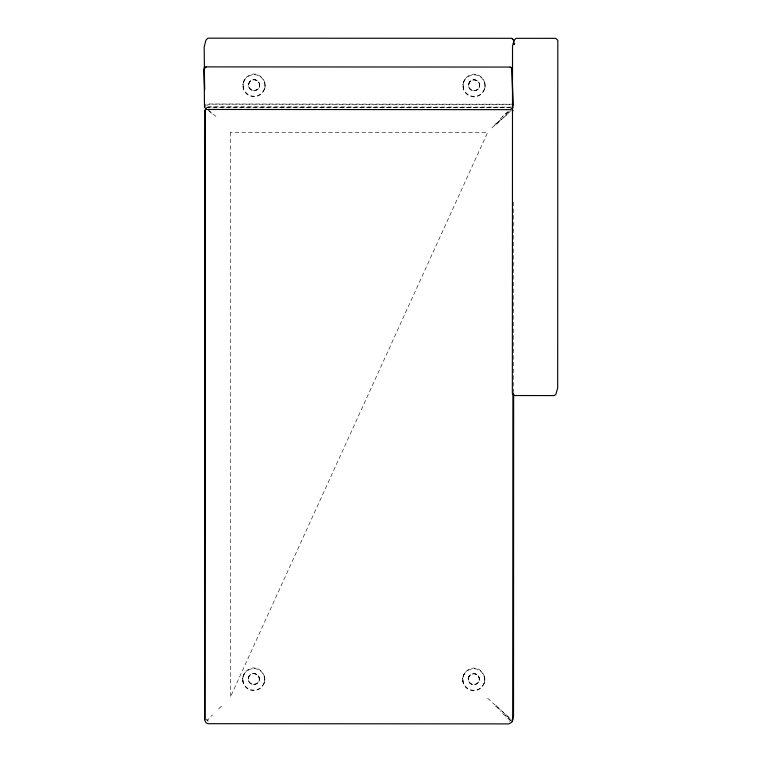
<?xml version="1.0" encoding="UTF-8"?>
<svg xmlns="http://www.w3.org/2000/svg" width="762" height="762" viewBox="0 0 762 762"><rect width="100%" height="100%" fill="white"/><g stroke="black" fill="none" stroke-linecap="round" stroke-linejoin="round"><path stroke-width="0.57" stroke-dasharray="3.81 2.86" d="M513.645 392.706L513.731 200.149M264.433 89.392C267.129 81.963 261.328 73.628 253.308 74.066C244.488 74.743 239.754 85.982 245.44 92.764A11.163 11.163 0 0 0 256.118 96.536C262.299 95.193 266.329 88.582 264.805 82.458M264.138 683.276C266.833 675.846 261.033 667.522 253.013 667.96C244.192 668.636 239.459 679.866 245.145 686.657A11.163 11.163 0 0 0 255.822 690.429C262.004 689.086 266.033 682.466 264.509 676.351M484.451 89.535C487.147 82.106 481.346 73.771 473.326 74.209C464.506 74.886 459.772 86.125 465.458 92.907A11.163 11.163 0 0 0 476.136 96.679C482.317 95.336 486.347 88.725 484.822 82.601M484.156 683.419C486.851 675.989 481.051 667.664 473.031 668.103C464.21 668.779 459.476 680.009 465.163 686.8A11.163 11.163 0 0 0 475.84 690.572C482.022 689.229 486.051 682.609 484.527 676.494M243.421 88.04L242.945 83.944C244.25 76.943 252.079 72.761 258.623 75.6C264.681 78.581 267.233 87.106 262.48 92.345A10.801 10.792 0 0 1 248.345 94.583A10.792 10.792 0 0 1 243.078 84.934L243.573 81.782L245.583 78.076M248.041 688.477A10.792 10.792 0 0 1 242.783 678.818L243.278 675.675L245.288 671.96M463.439 88.182L462.963 84.087C464.268 77.086 472.097 72.904 478.641 75.743C484.699 78.724 487.251 87.239 482.498 92.488A10.801 10.792 0 0 1 468.363 94.726A10.792 10.792 0 0 1 463.096 85.077L463.591 81.925L465.601 78.219M463.144 682.076L462.658 677.97C463.972 670.979 471.802 666.798 478.346 669.636C484.403 672.617 486.956 681.133 482.203 686.381A10.801 10.792 0 0 1 468.068 688.619A10.792 10.792 0 0 1 462.801 678.961L463.296 675.818L465.306 672.103M468.925 676.532L468.268 679.685C468.82 687.381 481.355 685.181 479.174 677.751C477.174 669.35 463.915 675.684 469.468 682.562L471.602 684.209L474.259 684.657L477.441 683.428L479.184 680.58L479.26 678.037A5.544 5.544 0 0 0 468.916 676.599M204.959 107.423L205.93 104.042L207.978 103.994L511.75 104.194M243.126 681.933L242.64 677.828C243.954 670.836 251.784 666.655 258.328 669.493C264.385 672.475 266.938 680.99 262.185 686.238A10.801 10.792 0 0 1 248.05 688.477M496.405 124.387L509.74 111.633M500.243 118.967L508.035 111.519M208.178 721.366L207.235 720.404L212.427 714.975M509.626 721.376L510.445 720.538L505.082 715.308M511.454 110.09L504.949 116.51L495.786 123.663M494.481 125.244L499.348 120.739M491.842 127.911L499.443 120.92M218.665 708.803L223.514 704.345M508.654 111.576L502.31 116.605M511.854 107.118L206.102 106.937L207.578 104.832L209.055 104.156L510.95 104.451M207.007 107.604L208.369 107.023L510.235 107.356M206.15 107.423L511.797 107.623M215.97 116.424L208.026 110.166M495.557 706.174L504.777 713.375L511.226 719.719M510.426 720.49L500.234 711.194M487.613 698.221L510.359 718.937M206.397 719.585L207.235 720.404M209.074 110.566L212.76 114.443M496.186 705.45L499.167 708.87M462.963 84.087L463.096 85.077M462.658 677.97L462.801 678.961M242.945 83.944L243.078 84.934M242.64 677.828L242.783 678.818M230.648 132.302L230.372 697.144L487.623 132.464L230.648 132.302M259.537 84.011C261.309 92.069 247.679 92.802 248.526 84.601C249.136 76.924 261.604 79.077 259.461 86.544L257.718 89.392L254.537 90.63L251.879 90.173L249.745 88.525L248.545 85.649L249.203 82.496A5.544 5.544 0 0 1 259.528 84.077M259.242 677.894C261.014 685.952 247.383 686.695 248.231 678.485C248.841 670.817 261.309 672.97 259.166 680.437L257.423 683.285L254.241 684.514L251.584 684.066L249.45 682.419L248.25 679.542L248.907 676.389A5.544 5.544 0 0 1 259.242 677.894M479.565 84.153C481.327 92.212 467.697 92.945 468.544 84.744C469.163 77.067 481.622 79.219 479.479 86.687L477.736 89.535L474.555 90.773L471.897 90.316L469.763 88.668L468.563 85.792L469.221 82.639A5.544 5.544 0 0 1 479.565 84.153M249.726 81.724L248.526 84.601L249.184 87.754A5.544 5.544 0 0 0 259.528 86.258L259.451 83.715L257.708 80.858L254.527 79.629L251.87 80.077L249.726 81.724M469.744 81.867L468.544 84.744L469.202 87.897A5.544 5.544 0 0 0 479.546 86.401L479.469 83.858L477.726 81.001L474.545 79.772L471.888 80.22L469.744 81.867M249.431 675.618L248.231 678.485L248.888 681.638A5.544 5.544 0 0 0 259.223 680.142L259.156 677.608L257.413 674.751L254.232 673.522L251.574 673.96L249.431 675.618M469.449 675.761L468.249 678.628L468.906 681.78A5.544 5.544 0 0 0 479.25 680.285L479.174 677.751L477.431 674.894L474.25 673.665L471.592 674.103L469.449 675.761M207.245 720.09L206.778 719.804L208.036 720.9L207.245 720.09"/><path stroke-width="1.14" d="M204.587 88.611L204.187 46.863L205.978 40.053L207.902 38.176L511.712 38.31L513.845 40.376L513.845 43.929M205.254 109.861L205.092 719.623M205.94 108.614L204.93 111.509L204.616 720.08L206.264 723.005L208.14 723.69L508.854 723.9L511.788 722.243L512.731 719.452L512.893 393.763M513.645 393.897L513.521 716.013L512.102 720.928M512.455 720.795L512.731 719.452M205.292 109.785L204.997 110.89M511.94 108.537L510.016 109.661L206.74 109.452L204.483 107.347L204.13 68.885L206.197 66.885L509.93 67.066L512.045 67.637L512.988 107.623M204.168 67.447L206.197 66.885M510.102 67.104L512.045 68.532L512.874 105.385M512.245 38.557L512.778 38.795M512.321 108.88L513.036 110.861M204.13 68.885L204.597 89.945M512.521 46.282L512.35 393.411L514.34 395.526L554.088 395.583L555.812 394.468L557.689 388.039L557.813 40.319L555.688 38.348L515.988 38.338L513.94 40.472L512.521 46.282M514.131 43.929L513.617 44.196L514.702 43.729L514.131 43.929"/></g></svg>
